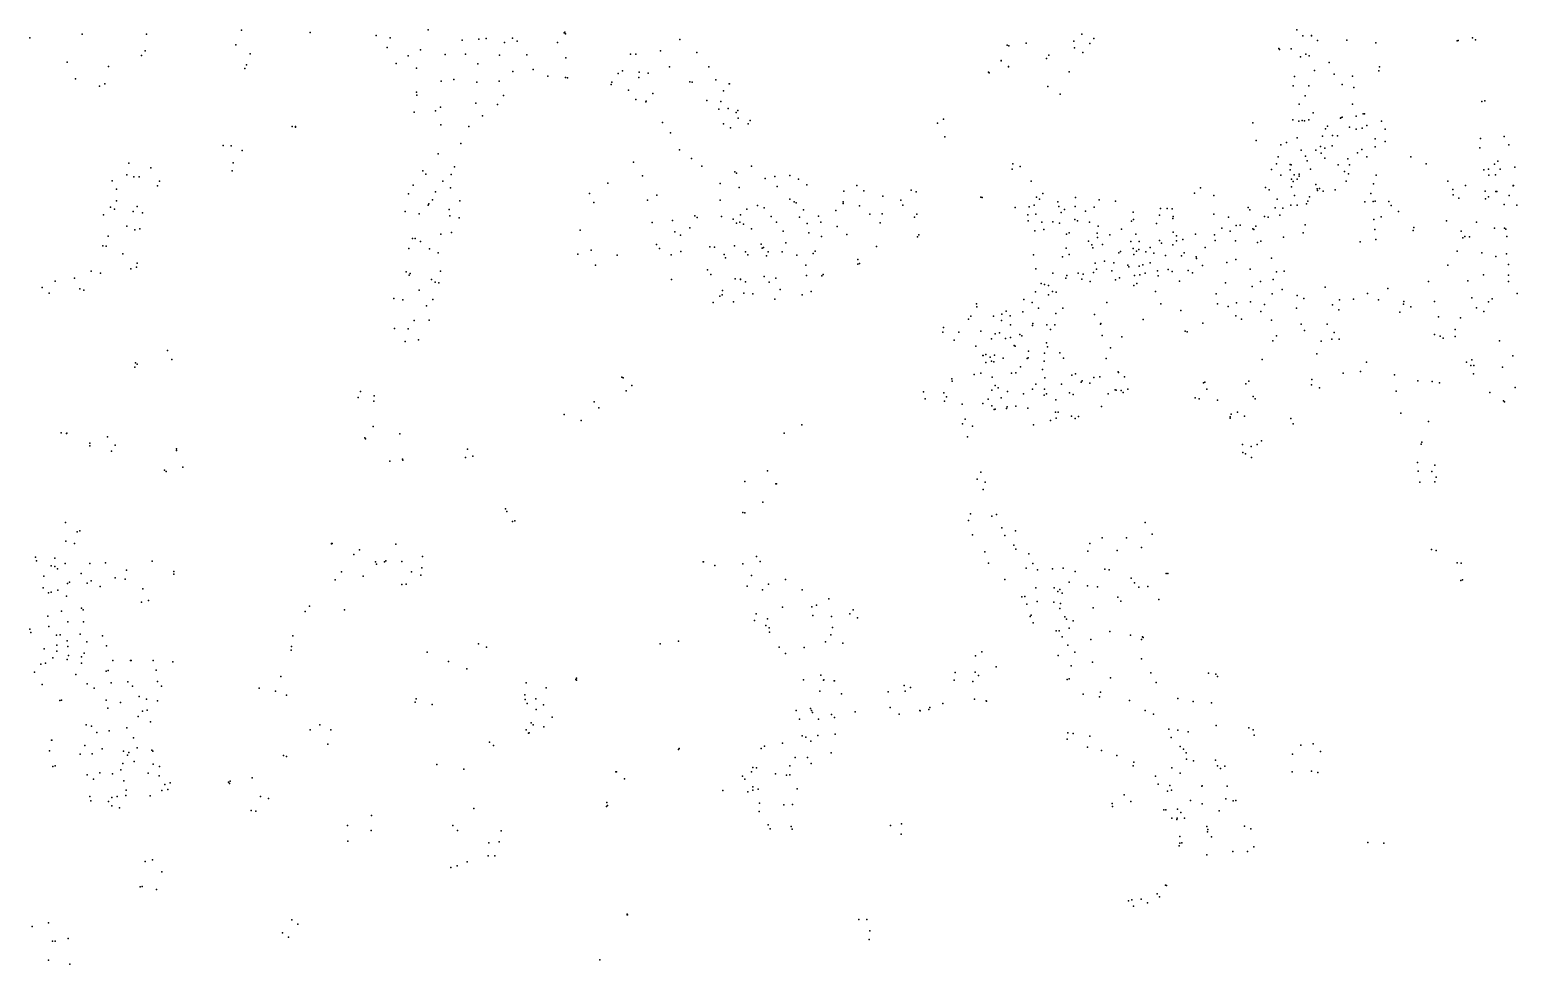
# Model space of a CAD drawing. Header units: millimetres. Extents: x -60275265 to 22802890, y -38578442 to 24337084.
# Drawn here: x -18733378 to -13546378, y -26575304 to -23314304 of the extents above; entities that cross this region are included whole.
import ezdxf

# ---------------------------------------------------------------- set-up
doc = ezdxf.new("R2010")
doc.units = ezdxf.units.MM
doc.header["$MEASUREMENT"] = 0
doc.layers.add('particles', color=7, linetype='Continuous', true_color=0x000000)

msp = doc.modelspace()

# ---------------------------------------------------------------- linework, layer by layer
at = {"layer": 'particles', "color": 93, "true_color": 0x67d435}
for p in [(-18550378, -23330304), (-18326378, -23329304), (-17995378, -23316304), (-17755378, -23324304), (-17525378, -23334304), (-17344378, -23314304), (-16870378, -23325304), (-16867378, -23323304), (-16865378, -23328304), (-15064378, -23329304), (-14315378, -23314304), (-14294378, -23335304), (-14264378, -23334304), (-14264378, -23335304), (-18733378, -23342304), (-18331378, -23388304), (-18014378, -23367304), (-17487378, -23376304), (-17476378, -23342304), (-17370378, -23384304), (-17225378, -23350304), (-17167378, -23347304), (-17141378, -23345304), (-17078378, -23358304), (-17050378, -23343304), (-17033378, -23354304), (-16893378, -23358304), (-16534378, -23388304), (-16466378, -23348304), (-16407378, -23393304), (-15325378, -23368304), (-15319378, -23370304), (-15258378, -23361304), (-15092378, -23354304), (-15090378, -23377304), (-15061378, -23393304), (-15036378, -23362304), (-15022378, -23345304), (-14377378, -23379304), (-14375378, -23383304), (-14334378, -23381304), (-14243378, -23352304), (-14140378, -23350304), (-14039378, -23360304), (-13756378, -23353304), (-13752378, -23352304), (-13702378, -23342304), (-13692378, -23349304), (-18603378, -23427304), (-18458378, -23442304), (-18343378, -23404304), (-17977378, -23436304), (-17964378, -23398304), (-17455378, -23432304), (-17414378, -23405304), (-17284378, -23400304), (-17213378, -23399304), (-17170378, -23433304), (-17095378, -23403304), (-17000378, -23402304), (-16864378, -23412304), (-16638378, -23399304), (-16620378, -23399304), (-16502378, -23443304), (-16365378, -23444304), (-15346378, -23421304), (-15346378, -23422304), (-15320378, -23442304), (-15320378, -23443304), (-15187378, -23414304), (-15179378, -23403304), (-14302378, -23408304), (-14283378, -23399304), (-14272378, -23405304), (-14202378, -23428304), (-14026378, -23443304), (-18573378, -23485304), (-17983378, -23449304), (-17384378, -23448304), (-17298378, -23493304), (-17254378, -23488304), (-17096378, -23494304), (-17049378, -23460304), (-16977378, -23453304), (-16926378, -23476304), (-16865378, -23481304), (-16858378, -23482304), (-16681378, -23467304), (-16666378, -23457304), (-16609378, -23481304), (-16608378, -23462304), (-16577378, -23465304), (-16431378, -23496304), (-16341378, -23489304), (-15390378, -23462304), (-15387378, -23464304), (-15108378, -23461304), (-14323378, -23477304), (-14253378, -23456304), (-14185378, -23469304), (-14120378, -23476304), (-14029378, -23458304), (-18490378, -23511304), (-18471378, -23503304), (-17384378, -23532304), (-17383378, -23542304), (-17174378, -23497304), (-17081378, -23543304), (-16705378, -23505304), (-16703378, -23497304), (-16645378, -23525304), (-16560378, -23536304), (-16423378, -23497304), (-16314378, -23527304), (-16294378, -23503304), (-16293378, -23503304), (-15183378, -23512304), (-15140378, -23539304), (-14327378, -23510304), (-14286378, -23545304), (-14273378, -23510304), (-14157378, -23505304), (-14116378, -23516304), (-17318378, -23597304), (-17301378, -23584304), (-17178378, -23570304), (-17102378, -23575304), (-16619378, -23558304), (-16585378, -23566304), (-16584378, -23563304), (-16372378, -23561304), (-16330378, -23591304), (-16323378, -23564304), (-16297378, -23589304), (-16264378, -23596304), (-14306378, -23574304), (-14120378, -23574304), (-13670378, -23564304), (-13659378, -23562304), (-17818378, -23652304), (-17806378, -23652304), (-17393378, -23602304), (-17300378, -23646304), (-17202378, -23652304), (-17154378, -23614304), (-16526378, -23638304), (-16314378, -23642304), (-16270378, -23603304), (-16263378, -23623304), (-16228378, -23642304), (-16221378, -23631304), (-15568378, -23640304), (-15547378, -23626304), (-14468378, -23639304), (-14468378, -23639304), (-14329378, -23628304), (-14308378, -23633304), (-14296378, -23631304), (-14288378, -23632304), (-14273378, -23628304), (-14258378, -23604304), (-14208378, -23651304), (-14162378, -23623304), (-14161378, -23621304), (-14157378, -23619304), (-14108378, -23616304), (-14083378, -23608304), (-14079378, -23607304), (-14070378, -23648304), (-14019378, -23633304), (-17806378, -23654304), (-16499378, -23674304), (-16289378, -23656304), (-15542378, -23688304), (-14456378, -23700304), (-14314378, -23691304), (-14225378, -23685304), (-14215378, -23660304), (-14190378, -23683304), (-14173378, -23684304), (-14131378, -23654304), (-14108378, -23661304), (-14087378, -23657304), (-14041378, -23695304), (-14007378, -23661304), (-14007378, -23704304), (-13674378, -23693304), (-13592378, -23687304), (-18058378, -23718304), (-18031378, -23719304), (-17992378, -23735304), (-17309378, -23747304), (-17230378, -23711304), (-16467378, -23733304), (-14370378, -23716304), (-14351378, -23708304), (-14299378, -23734304), (-14284378, -23755304), (-14248378, -23734304), (-14232378, -23721304), (-14230378, -23745304), (-14217378, -23727304), (-14191378, -23719304), (-14103378, -23744304), (-14088378, -23732304), (-14041378, -23723304), (-13677378, -23726304), (-13575378, -23716304), (-18387378, -23780304), (-18311378, -23796304), (-18027378, -23806304), (-18024378, -23779304), (-17362378, -23806304), (-17252378, -23792304), (-16628378, -23776304), (-16426378, -23763304), (-16389378, -23790304), (-16216378, -23790304), (-15307378, -23800304), (-15305378, -23782304), (-15279378, -23791304), (-14403378, -23802304), (-14385378, -23782304), (-14380378, -23757304), (-14338378, -23784304), (-14338378, -23784304), (-14338378, -23803304), (-14334378, -23785304), (-14279378, -23771304), (-14267378, -23801304), (-14217378, -23762304), (-14170378, -23785304), (-14137378, -23765304), (-14131378, -23786304), (-14070378, -23758304), (-13917378, -23757304), (-13864378, -23782304), (-13663378, -23803304), (-13646378, -23801304), (-13625378, -23783304), (-13614378, -23773304), (-13605378, -23800304), (-13555378, -23794304), (-18446378, -23841304), (-18395378, -23820304), (-18370378, -23827304), (-18352378, -23827304), (-18287378, -23859304), (-18280378, -23842304), (-17396378, -23856304), (-17352378, -23818304), (-17292378, -23842304), (-17264378, -23819304), (-16717378, -23849304), (-16596378, -23824304), (-16326378, -23850304), (-16274378, -23810304), (-16268378, -23815304), (-16168378, -23833304), (-16135378, -23826304), (-16083378, -23823304), (-16052378, -23836304), (-16023378, -23855304), (-15849378, -23857304), (-15241378, -23842304), (-14370378, -23821304), (-14333378, -23835304), (-14327378, -23844304), (-14324378, -23820304), (-14313378, -23835304), (-14307378, -23825304), (-14306378, -23818304), (-14248378, -23854304), (-14148378, -23809304), (-14142378, -23843304), (-14135378, -23817304), (-14047378, -23852304), (-14038378, -23821304), (-13788378, -23842304), (-13726378, -23858304), (-13645378, -23821304), (-13622378, -23820304), (-13560378, -23858304), (-13560378, -23859304), (-13559378, -23858304), (-18431378, -23870304), (-18430378, -23911304), (-17412378, -23887304), (-17329378, -23907304), (-17318378, -23880304), (-17266378, -23866304), (-17233378, -23911304), (-16781378, -23886304), (-16579378, -23909304), (-16546378, -23891304), (-16326378, -23909304), (-16259378, -23865304), (-16127378, -23861304), (-16082378, -23905304), (-15894378, -23877304), (-15824378, -23876304), (-15758378, -23895304), (-15696378, -23909304), (-15660378, -23874304), (-15642378, -23880304), (-15417378, -23898304), (-15412378, -23899304), (-15222378, -23898304), (-15212378, -23905304), (-15200378, -23885304), (-15086378, -23899304), (-15004378, -23908304), (-14671378, -23884304), (-14651378, -23866304), (-14604378, -23892304), (-14424378, -23864304), (-14411378, -23873304), (-14383378, -23905304), (-14333378, -23862304), (-14323378, -23893304), (-14271378, -23897304), (-14244378, -23869304), (-14242378, -23875304), (-14236378, -23868304), (-14223378, -23877304), (-14181378, -23873304), (-14056378, -23886304), (-13771378, -23872304), (-13770378, -23890304), (-13750378, -23902304), (-13658378, -23877304), (-13657378, -23904304), (-13646378, -23897304), (-13621378, -23878304), (-13617378, -23878304), (-13574378, -23893304), (-18476378, -23960304), (-18451378, -23933304), (-18437378, -23940304), (-18372378, -23948304), (-18359378, -23931304), (-18340378, -23953304), (-17424378, -23948304), (-17424378, -23948304), (-17375378, -23956304), (-17344378, -23926304), (-17341378, -23922304), (-17271378, -23941304), (-17268378, -23963304), (-16766378, -23917304), (-16414378, -23963304), (-16255378, -23960304), (-16233378, -23940304), (-16195378, -23927304), (-16172378, -23935304), (-16068378, -23915304), (-16061378, -23918304), (-16035378, -23942304), (-15922378, -23945304), (-15897378, -23915304), (-15896378, -23920304), (-15840378, -23928304), (-15804378, -23957304), (-15760378, -23956304), (-15689378, -23926304), (-15640378, -23958304), (-15297378, -23934304), (-15253378, -23960304), (-15248378, -23932304), (-15230378, -23926304), (-15225378, -23958304), (-15148378, -23915304), (-15144378, -23931304), (-15136378, -23952304), (-15125378, -23941304), (-15088378, -23931304), (-15052378, -23947304), (-15021378, -23933304), (-14947378, -23912304), (-14885378, -23951304), (-14793378, -23961304), (-14790378, -23938304), (-14767378, -23938304), (-14749378, -23939304), (-14604378, -23958304), (-14484378, -23934304), (-14478378, -23943304), (-14390378, -23936304), (-14374378, -23961304), (-14364378, -23937304), (-14335378, -23926304), (-14313378, -23926304), (-14281378, -23922304), (-14276378, -23912304), (-14078378, -23914304), (-14049378, -23913304), (-14041378, -23912304), (-13994378, -23913304), (-13986378, -23927304), (-13960378, -23948304), (-13592378, -23924304), (-13547378, -23926304), (-18394378, -24000304), (-18367378, -24012304), (-18349378, -24009304), (-17236378, -23970304), (-16814378, -24013304), (-16563378, -23987304), (-16492378, -23980304), (-16431378, -24005304), (-16406378, -23969304), (-16321378, -23966304), (-16280378, -23975304), (-16269378, -23989304), (-16257378, -23986304), (-16244378, -23992304), (-16216378, -24009304), (-16148378, -23966304), (-16129378, -23986304), (-16049378, -23968304), (-16022378, -23990304), (-15983378, -23964304), (-15974378, -23985304), (-15917378, -24001304), (-15767378, -23988304), (-15648378, -23968304), (-15251378, -23981304), (-15204378, -23986304), (-15197378, -24011304), (-15166378, -23984304), (-15142378, -23989304), (-15089378, -23976304), (-15079378, -23981304), (-15038378, -23985304), (-15007378, -24000304), (-14926378, -24010304), (-14891378, -23982304), (-14884378, -23976304), (-14804378, -23990304), (-14747378, -23973304), (-14746378, -23966304), (-14576378, -24007304), (-14553378, -23968304), (-14526378, -23997304), (-14512378, -23996304), (-14468378, -24009304), (-14465378, -24011304), (-14457378, -23999304), (-14427378, -23966304), (-14414378, -23968304), (-14285378, -23995304), (-14046378, -23976304), (-14043378, -24011304), (-14020378, -23967304), (-13909378, -24014304), (-13907378, -24004304), (-13793378, -23981304), (-13688378, -23985304), (-13625378, -24007304), (-13590378, -24006304), (-13586378, -24010304), (-18459378, -24034304), (-17398378, -24043304), (-17389378, -24043304), (-17370378, -24053304), (-17300378, -24027304), (-17262378, -24021304), (-16547378, -24064304), (-16483378, -24019304), (-16464378, -24031304), (-16182378, -24062304), (-16106378, -24017304), (-16097378, -24058304), (-16016378, -24023304), (-15972378, -24035304), (-15884378, -24029304), (-15637378, -24037304), (-15633378, -24030304), (-15228378, -24016304), (-15118378, -24027304), (-15109378, -24023304), (-15041378, -24052304), (-15029378, -24065304), (-15011378, -24024304), (-15010378, -24039304), (-14992378, -24064304), (-14967378, -24030304), (-14894378, -24053304), (-14876378, -24027304), (-14864378, -24053304), (-14794378, -24049304), (-14786378, -24059304), (-14747378, -24065304), (-14746378, -24020304), (-14734378, -24033304), (-14734378, -24051304), (-14712378, -24046304), (-14668378, -24027304), (-14602378, -24030304), (-14599378, -24050304), (-14547378, -24017304), (-14529378, -24051304), (-14452378, -24057304), (-14440378, -24052304), (-14361378, -24038304), (-14292378, -24023304), (-14094378, -24054304), (-14039378, -24046304), (-13742378, -24017304), (-13736378, -24040304), (-13729378, -24036304), (-13713378, -24037304), (-13582378, -24036304), (-18478378, -24068304), (-18467378, -24069304), (-18408378, -24096304), (-17411378, -24077304), (-17339378, -24078304), (-17309378, -24092304), (-16822378, -24097304), (-16775378, -24083304), (-16685378, -24101304), (-16537378, -24077304), (-16496378, -24099304), (-16463378, -24088304), (-16361378, -24071304), (-16345378, -24073304), (-16311378, -24098304), (-16307378, -24110304), (-16276378, -24068304), (-16237378, -24089304), (-16229378, -24100304), (-16179378, -24076304), (-16174378, -24074304), (-16164378, -24103304), (-16158378, -24089304), (-16109378, -24089304), (-16058378, -24101304), (-16001378, -24095304), (-15994378, -24087304), (-15846378, -24116304), (-15780378, -24070304), (-15233378, -24099304), (-15132378, -24107304), (-15119378, -24076304), (-15109378, -24098304), (-15026378, -24075304), (-14935378, -24092304), (-14930378, -24088304), (-14885378, -24077304), (-14883378, -24098304), (-14874378, -24087304), (-14865378, -24081304), (-14841378, -24089304), (-14826378, -24074304), (-14813378, -24094304), (-14773378, -24102304), (-14717378, -24103304), (-14707378, -24093304), (-14666378, -24107304), (-14664378, -24112304), (-14634378, -24074304), (-14527378, -24116304), (-14403378, -24111304), (-13756378, -24087304), (-13670378, -24092304), (-13621378, -24105304), (-13584378, -24096304), (-18519378, -24157304), (-18486378, -24164304), (-18381378, -24148304), (-18361378, -24142304), (-18358378, -24128304), (-17420378, -24159304), (-17410378, -24170304), (-17407378, -24165304), (-17301378, -24156304), (-16760378, -24135304), (-16370378, -24152304), (-16358378, -24168304), (-16027378, -24136304), (-15966378, -24168304), (-15846378, -24132304), (-15840378, -24130304), (-15225378, -24148304), (-15166378, -24164304), (-15077378, -24163304), (-15060378, -24167304), (-15024378, -24161304), (-15018378, -24128304), (-15013378, -24149304), (-14985378, -24121304), (-14960378, -24155304), (-14953378, -24127304), (-14904378, -24136304), (-14900378, -24141304), (-14864378, -24139304), (-14862378, -24169304), (-14852378, -24134304), (-14844378, -24163304), (-14826378, -24127304), (-14800378, -24155304), (-14763378, -24151304), (-14749378, -24158304), (-14693378, -24154304), (-14679378, -24162304), (-14643378, -24137304), (-14559378, -24126304), (-14477378, -24150304), (-14386378, -24159304), (-14359378, -24157304), (-13788378, -24136304), (-13664378, -24169304), (-13577378, -24133304), (-13577378, -24171304), (-18690378, -24213304), (-18644378, -24191304), (-18577378, -24181304), (-18558378, -24218304), (-17332378, -24186304), (-17319378, -24195304), (-17307378, -24197304), (-16495378, -24185304), (-16273378, -24183304), (-16255378, -24184304), (-16255378, -24185304), (-16237378, -24194304), (-16172378, -24175304), (-16155378, -24195304), (-16131378, -24181304), (-16116378, -24220304), (-16025378, -24172304), (-15971378, -24173304), (-15206378, -24199304), (-15195378, -24203304), (-15181378, -24206304), (-15120378, -24181304), (-15117378, -24172304), (-15064378, -24184304), (-15035378, -24192304), (-14947378, -24187304), (-14933378, -24180304), (-14883378, -24207304), (-14881378, -24172304), (-14872378, -24199304), (-14798378, -24173304), (-14724378, -24191304), (-14563378, -24197304), (-14470378, -24210304), (-14441378, -24192304), (-14397378, -24186304), (-14366378, -24221304), (-14216378, -24212304), (-13997378, -24217304), (-13856378, -24193304), (-13718378, -24190304), (-13577378, -24193304), (-18665378, -24233304), (-18544378, -24223304), (-17463378, -24252304), (-17432378, -24257304), (-17375378, -24223304), (-17327378, -24255304), (-16350378, -24266304), (-16327378, -24244304), (-16318378, -24239304), (-16317378, -24224304), (-16279378, -24263304), (-16243378, -24233304), (-16211378, -24235304), (-16135378, -24254304), (-16039378, -24239304), (-16008378, -24227304), (-15432378, -24270304), (-15267378, -24255304), (-15238378, -24266304), (-15226378, -24229304), (-15180378, -24239304), (-15167378, -24228304), (-15154378, -24230304), (-14977378, -24266304), (-14807378, -24228304), (-14789378, -24271304), (-14596378, -24236304), (-14591378, -24271304), (-14525378, -24267304), (-14476378, -24263304), (-14427378, -24273304), (-14401378, -24235304), (-14314378, -24241304), (-14290378, -24252304), (-14190378, -24274304), (-14166378, -24256304), (-14117378, -24254304), (-14068378, -24234304), (-14030378, -24257304), (-13943378, -24272304), (-13942378, -24262304), (-13835378, -24262304), (-13704378, -24250304), (-13646378, -24264304), (-13634378, -24253304), (-13546378, -24234304), (-17350378, -24277304), (-15460378, -24324304), (-15451378, -24313304), (-15431378, -24281304), (-15372378, -24314304), (-15343378, -24306304), (-15328378, -24296304), (-15314378, -24312304), (-15270378, -24298304), (-15216378, -24286304), (-15155378, -24304304), (-15131378, -24286304), (-15020378, -24308304), (-14850378, -24325304), (-14719378, -24294304), (-14554378, -24280304), (-14527378, -24312304), (-14508378, -24324304), (-14440378, -24297304), (-14316378, -24286304), (-14168378, -24291304), (-13956378, -24299304), (-13917378, -24281304), (-13821378, -24316304), (-13744378, -24319304), (-13688378, -24284304), (-13662378, -24297304), (-17461378, -24356304), (-17414378, -24358304), (-17393378, -24329304), (-17340378, -24327304), (-15549378, -24369304), (-15547378, -24353304), (-15493378, -24369304), (-15416378, -24366304), (-15367378, -24375304), (-15351378, -24372304), (-15345378, -24329304), (-15313378, -24344304), (-15280378, -24378304), (-15236378, -24346304), (-15235378, -24339304), (-15186378, -24344304), (-15174378, -24360304), (-15159378, -24344304), (-14999378, -24341304), (-14998378, -24339304), (-14704378, -24366304), (-14697378, -24368304), (-14642378, -24338304), (-14403378, -24328304), (-14299378, -24341304), (-14288378, -24363304), (-14209378, -24341304), (-14184378, -24371304), (-13835378, -24377304), (-13762378, -24360304), (-17424378, -24402304), (-17377378, -24396304), (-15509378, -24397304), (-15434378, -24418304), (-15379378, -24393304), (-15330378, -24392304), (-15313378, -24388304), (-15300378, -24416304), (-15297378, -24418304), (-15273378, -24382304), (-15188378, -24406304), (-15184378, -24421304), (-14993378, -24381304), (-14964378, -24424304), (-14925378, -24386304), (-14398378, -24399304), (-14386378, -24382304), (-14230378, -24401304), (-14193378, -24394304), (-14167378, -24394304), (-13815378, -24383304), (-13804378, -24390304), (-13762378, -24384304), (-13608378, -24399304), (-18364378, -24476304), (-18358378, -24481304), (-18253378, -24433304), (-18237378, -24465304), (-15409378, -24451304), (-15408378, -24451304), (-15399378, -24447304), (-15399378, -24475304), (-15384378, -24457304), (-15379378, -24470304), (-15371378, -24473304), (-15369378, -24450304), (-15339378, -24460304), (-15255378, -24461304), (-15252378, -24459304), (-15250378, -24436304), (-15196378, -24471304), (-15194378, -24443304), (-15141378, -24442304), (-15128378, -24460304), (-14979378, -24461304), (-14436378, -24465304), (-14245378, -24445304), (-14072378, -24474304), (-13723378, -24474304), (-13704378, -24466304), (-13561378, -24452304), (-18366378, -24491304), (-16668378, -24526304), (-16664378, -24529304), (-15518378, -24532304), (-15440378, -24517304), (-15416378, -24512304), (-15377378, -24526304), (-15309378, -24512304), (-15294378, -24511304), (-15278378, -24490304), (-15202378, -24500304), (-15193378, -24529304), (-15099378, -24519304), (-15086378, -24515304), (-15022378, -24528304), (-15002378, -24525304), (-14938378, -24508304), (-14937378, -24510304), (-14915378, -24525304), (-14153378, -24512304), (-14093378, -24506304), (-13974378, -24518304), (-13708378, -24486304), (-13698378, -24515304), (-13697378, -24486304), (-13597378, -24492304), (-17580378, -24576304), (-16653378, -24574304), (-16633378, -24555304), (-15617378, -24577304), (-15545378, -24581304), (-15516378, -24540304), (-15378378, -24572304), (-15366378, -24555304), (-15356378, -24563304), (-15324378, -24576304), (-15268378, -24585304), (-15236378, -24568304), (-15225378, -24551304), (-15195378, -24568304), (-15187378, -24585304), (-15135378, -24551304), (-15107378, -24581304), (-15067378, -24544304), (-15063378, -24539304), (-15036378, -24547304), (-14972378, -24585304), (-14948378, -24570304), (-14945378, -24572304), (-14927378, -24573304), (-14920378, -24580304), (-14904378, -24568304), (-14640378, -24546304), (-14635378, -24544304), (-14629378, -24568304), (-14493378, -24550304), (-14482378, -24540304), (-14263378, -24553304), (-14262378, -24535304), (-14235378, -24564304), (-13968378, -24575304), (-13893378, -24539304), (-13843378, -24541304), (-13817378, -24546304), (-13642378, -24580304), (-13553378, -24562304), (-17588378, -24597304), (-17533378, -24610304), (-17532378, -24591304), (-16765378, -24612304), (-16765378, -24612304), (-16749378, -24633304), (-15611378, -24602304), (-15543378, -24610304), (-15536378, -24595304), (-15482378, -24620304), (-15410378, -24618304), (-15391378, -24603304), (-15378378, -24626304), (-15346378, -24599304), (-15327378, -24636304), (-15325378, -24630304), (-15295378, -24628304), (-15253378, -24635304), (-15196378, -24589304), (-15155378, -24606304), (-15095378, -24587304), (-14996378, -24629304), (-14669378, -24599304), (-14655378, -24602304), (-14591378, -24607304), (-14467378, -24594304), (-14460378, -24602304), (-13594378, -24609304), (-13590378, -24612304), (-16869378, -24657304), (-16810378, -24677304), (-15481378, -24689304), (-15471378, -24673304), (-15370378, -24639304), (-15367378, -24638304), (-15174378, -24677304), (-15156378, -24649304), (-15154378, -24669304), (-15147378, -24648304), (-15100378, -24663304), (-15087378, -24670304), (-15076378, -24664304), (-14547378, -24665304), (-14547378, -24669304), (-14544378, -24656304), (-14521378, -24648304), (-14497378, -24662304), (-14335378, -24670304), (-14327378, -24689304), (-13952378, -24652304), (-13856378, -24681304), (-18623378, -24721304), (-18605378, -24723304), (-18604378, -24722304), (-18462378, -24734304), (-17564378, -24738304), (-17562378, -24741304), (-17536378, -24698304), (-17442378, -24724304), (-16102378, -24722304), (-16041378, -24693304), (-15463378, -24735304), (-15446378, -24697304), (-15233378, -24693304), (-18524378, -24757304), (-18524378, -24766304), (-18448378, -24784304), (-18435378, -24764304), (-18221378, -24777304), (-18221378, -24782304), (-17206378, -24778304), (-14504378, -24761304), (-14503378, -24789304), (-14474378, -24768304), (-14453378, -24761304), (-14438378, -24748304), (-13881378, -24760304), (-13879378, -24753304), (-18199378, -24840304), (-17477378, -24819304), (-17433378, -24813304), (-17432378, -24816304), (-17213378, -24807304), (-17188378, -24802304), (-14494378, -24794304), (-14473378, -24807304), (-13894378, -24824304), (-13833378, -24834304), (-18263378, -24851304), (-18257378, -24856304), (-16239378, -24890304), (-16161378, -24853304), (-15429378, -24882304), (-15416378, -24858304), (-15401378, -24893304), (-13891378, -24854304), (-13886378, -24893304), (-13844378, -24855304), (-13833378, -24891304), (-13829378, -24875304), (-16131378, -24899304), (-16129378, -24898304), (-15408378, -24918304), (-17074378, -24986304), (-17069378, -24995304), (-16247378, -24999304), (-16240378, -25000304), (-16177378, -24963304), (-18608378, -25033304), (-17050378, -25030304), (-17042378, -25028304), (-15459378, -25027304), (-15453378, -25003304), (-15378378, -25011304), (-15362378, -25005304), (-15343378, -25052304), (-14843378, -25033304), (-18607378, -25099304), (-18568378, -25066304), (-18558378, -25062304), (-15446378, -25077304), (-15333378, -25079304), (-15296378, -25063304), (-14993378, -25087304), (-14908378, -25087304), (-14819378, -25074304), (-18713378, -25154304), (-18577378, -25107304), (-17681378, -25107304), (-17681378, -25108304), (-17679378, -25107304), (-17603378, -25145304), (-17583378, -25129304), (-17456378, -25109304), (-17364378, -25152304), (-16199378, -25152304), (-15402378, -25136304), (-15302378, -25113304), (-15294378, -25126304), (-15249378, -25143304), (-15043378, -25134304), (-15036378, -25107304), (-14941378, -25131304), (-14856378, -25121304), (-13845378, -25128304), (-13845378, -25128304), (-13829378, -25131304), (-18709378, -25167304), (-18658378, -25185304), (-18646378, -25158304), (-18646378, -25187304), (-18636378, -25195304), (-18610378, -25177304), (-18524378, -25177304), (-18469378, -25174304), (-18396378, -25200304), (-18306378, -25168304), (-18230378, -25205304), (-17646378, -25206304), (-17527378, -25171304), (-17524378, -25179304), (-17496378, -25171304), (-17491378, -25167304), (-17436378, -25169304), (-17402378, -25206304), (-17366378, -25192304), (-16385378, -25171304), (-16384378, -25171304), (-16344378, -25183304), (-16247378, -25178304), (-16186378, -25169304), (-15390378, -25175304), (-15259378, -25193304), (-15235378, -25177304), (-15219378, -25199304), (-15167378, -25195304), (-15129378, -25193304), (-15087378, -25205304), (-14984378, -25196304), (-14969378, -25199304), (-13756378, -25174304), (-13741378, -25175304), (-18684378, -25221304), (-18601378, -25246304), (-18594378, -25242304), (-18554378, -25212304), (-18533378, -25245304), (-18519378, -25237304), (-18488378, -25257304), (-18435378, -25226304), (-18400378, -25231304), (-18231378, -25214304), (-17668378, -25233304), (-17570378, -25221304), (-17435378, -25250304), (-17420378, -25249304), (-17369378, -25217304), (-16231378, -25256304), (-16216378, -25218304), (-16157378, -25249304), (-16098378, -25232304), (-15333378, -25232304), (-15108378, -25242304), (-15045378, -25255304), (-15010378, -25258304), (-14892378, -25228304), (-14881378, -25244304), (-14865378, -25259304), (-14834378, -25257304), (-14770378, -25212304), (-14765378, -25212304), (-13743378, -25236304), (-13737378, -25234304), (-18686378, -25262304), (-18668378, -25279304), (-18658378, -25276304), (-18635378, -25270304), (-18605378, -25291304), (-18343378, -25312304), (-18339378, -25265304), (-18319378, -25306304), (-16178378, -25269304), (-16040378, -25269304), (-15947378, -25300304), (-15274378, -25293304), (-15263378, -25292304), (-15225378, -25262304), (-15220378, -25309304), (-15162378, -25312304), (-15161378, -25261304), (-15148378, -25274304), (-15141378, -25267304), (-15133378, -25280304), (-14939378, -25294304), (-14928378, -25308304), (-14796378, -25302304), (-18670378, -25360304), (-18622378, -25343304), (-18552378, -25332304), (-18547378, -25338304), (-17773378, -25344304), (-17757378, -25325304), (-17635378, -25338304), (-16200378, -25352304), (-16108378, -25329304), (-16006378, -25328304), (-16002378, -25358304), (-15989378, -25322304), (-15937378, -25361304), (-15873378, -25352304), (-15862378, -25338304), (-15256378, -25318304), (-15244378, -25362304), (-15241378, -25357304), (-15141378, -25334304), (-15139378, -25316304), (-15124378, -25363304), (-15025378, -25331304), (-18733378, -25406304), (-18667378, -25396304), (-18600378, -25380304), (-18545378, -25380304), (-16206378, -25376304), (-16166378, -25393304), (-16161378, -25370304), (-16155378, -25401304), (-15934378, -25400304), (-15847378, -25366304), (-15234378, -25384304), (-15154378, -25411304), (-15143378, -25412304), (-15118378, -25371304), (-15108378, -25402304), (-15094378, -25377304), (-14967378, -25414304), (-18729378, -25417304), (-18640378, -25427304), (-18638378, -25461304), (-18627378, -25426304), (-18603378, -25446304), (-18600378, -25466304), (-18557378, -25423304), (-18534378, -25450304), (-18479378, -25429304), (-18465378, -25464304), (-17820378, -25466304), (-17816378, -25429304), (-17168378, -25457304), (-16535378, -25457304), (-16471378, -25447304), (-16471378, -25447304), (-16154378, -25416304), (-15958378, -25450304), (-15940378, -25425304), (-15898378, -25454304), (-15133378, -25432304), (-15113378, -25461304), (-15033378, -25442304), (-14895378, -25427304), (-14856378, -25442304), (-14853378, -25432304), (-14851378, -25435304), (-18683378, -25474304), (-18652378, -25506304), (-18638378, -25483304), (-18603378, -25511304), (-18598378, -25498304), (-18552378, -25502304), (-18543378, -25489304), (-18443378, -25515304), (-18382378, -25515304), (-18379378, -25515304), (-18303378, -25515304), (-17821378, -25479304), (-17347378, -25486304), (-17273378, -25518304), (-17140378, -25469304), (-16120378, -25469304), (-16098378, -25491304), (-16032378, -25470304), (-15435378, -25499304), (-15413378, -25485304), (-15147378, -25497304), (-15089378, -25486304), (-14856378, -25509304), (-18717378, -25556304), (-18694378, -25528304), (-18678378, -25524304), (-18572378, -25564304), (-18552378, -25524304), (-18467378, -25552304), (-18460378, -25550304), (-18292378, -25549304), (-18234378, -25520304), (-18234378, -25520304), (-17858378, -25571304), (-17209378, -25544304), (-15975378, -25566304), (-15506378, -25557304), (-15436378, -25556304), (-15425378, -25567304), (-15363378, -25537304), (-15102378, -25534304), (-15027378, -25521304), (-14824378, -25558304), (-14623378, -25559304), (-14597378, -25563304), (-14591378, -25571304), (-18690378, -25599304), (-18533378, -25597304), (-18508378, -25612304), (-18449378, -25593304), (-18391378, -25589304), (-18375378, -25604304), (-18287378, -25588304), (-18274378, -25604304), (-17933378, -25611304), (-17876378, -25622304), (-17002378, -25593304), (-16932378, -25610304), (-16829378, -25581304), (-16826378, -25577304), (-16826378, -25584304), (-16035378, -25583304), (-15978378, -25622304), (-15965378, -25584304), (-15964378, -25583304), (-15928378, -25586304), (-15927378, -25586304), (-15684378, -25602304), (-15680378, -25622304), (-15662378, -25609304), (-15510378, -25584304), (-15444378, -25588304), (-15116378, -25581304), (-15109378, -25579304), (-14964378, -25575304), (-14805378, -25592304), (-18628378, -25655304), (-18622378, -25653304), (-18466378, -25653304), (-18416378, -25662304), (-18351378, -25641304), (-18326378, -25650304), (-18288378, -25656304), (-17838378, -25636304), (-17389378, -25660304), (-17385378, -25649304), (-17330378, -25669304), (-17007378, -25635304), (-17005378, -25651304), (-16998378, -25665304), (-16968378, -25649304), (-16942378, -25670304), (-15902378, -25631304), (-15740378, -25624304), (-15549378, -25665304), (-15439378, -25650304), (-15398378, -25656304), (-15397378, -25657304), (-15060378, -25632304), (-15003378, -25642304), (-14999378, -25626304), (-14898378, -25655304), (-14730378, -25648304), (-14676378, -25658304), (-14612378, -25663304), (-18461378, -25681304), (-18355378, -25711304), (-18340378, -25692304), (-18324378, -25688304), (-16967378, -25686304), (-16911378, -25713304), (-16060378, -25689304), (-16049378, -25720304), (-16011378, -25683304), (-16007378, -25689304), (-16003378, -25696304), (-15983378, -25720304), (-15937378, -25704304), (-15927378, -25714304), (-15855378, -25694304), (-15733378, -25679304), (-15701378, -25702304), (-15629378, -25690304), (-15628378, -25691304), (-15598378, -25686304), (-15594378, -25679304), (-14844378, -25689304), (-14814378, -25702304), (-18536378, -25740304), (-18518378, -25744304), (-18499378, -25766304), (-18456378, -25761304), (-18394378, -25750304), (-18312378, -25729304), (-17755378, -25757304), (-17722378, -25740304), (-17683378, -25757304), (-17002378, -25757304), (-16994378, -25769304), (-16991378, -25767304), (-16985378, -25732304), (-16977378, -25740304), (-16940378, -25747304), (-16040378, -25778304), (-15985378, -25777304), (-15924378, -25772304), (-15113378, -25768304), (-15095378, -25770304), (-15036378, -25779304), (-14761378, -25755304), (-14729378, -25758304), (-14693378, -25764304), (-14596378, -25742304), (-14482378, -25750304), (-14467378, -25757304), (-14463378, -25775304), (-18664378, -25830304), (-18657378, -25793304), (-18656378, -25793304), (-18541378, -25812304), (-18480378, -25823304), (-18371378, -25785304), (-18359378, -25820304), (-18307378, -25828304), (-17694378, -25807304), (-17130378, -25800304), (-17116378, -25812304), (-16471378, -25825304), (-16469378, -25822304), (-16469378, -25822304), (-16182378, -25822304), (-16171378, -25814304), (-16108378, -25804304), (-16027378, -25783304), (-16009378, -25796304), (-15115378, -25790304), (-15044378, -25818304), (-14996378, -25829304), (-14753378, -25784304), (-14721378, -25815304), (-14710378, -25824304), (-14301378, -25810304), (-14258378, -25806304), (-18557378, -25842304), (-18515378, -25841304), (-18408378, -25874304), (-18408378, -25874304), (-18406378, -25831304), (-18392378, -25845304), (-18388378, -25836304), (-18369378, -25868304), (-18304378, -25831304), (-18303378, -25877304), (-17848378, -25846304), (-17838378, -25850304), (-17314378, -25878304), (-17313378, -25878304), (-16064378, -25854304), (-16021378, -25854304), (-16008378, -25874304), (-15938378, -25837304), (-14942378, -25847304), (-14883378, -25870304), (-14700378, -25837304), (-14699378, -25859304), (-14675378, -25865304), (-14598378, -25863304), (-14330378, -25842304), (-14232378, -25832304), (-18652378, -25885304), (-18644378, -25883304), (-18533378, -25914304), (-18511378, -25929304), (-18489378, -25907304), (-18445378, -25911304), (-18415378, -25896304), (-18320378, -25908304), (-18282378, -25918304), (-18280378, -25885304), (-17957378, -25925304), (-17219378, -25894304), (-17219378, -25894304), (-16689378, -25904304), (-16687378, -25904304), (-16659378, -25928304), (-16248378, -25919304), (-16240378, -25929304), (-16216378, -25904304), (-16211378, -25888304), (-16199378, -25889304), (-16133378, -25911304), (-16094378, -25915304), (-16082378, -25883304), (-16082378, -25914304), (-14885378, -25883304), (-14808378, -25919304), (-14751378, -25889304), (-14722378, -25908304), (-14591378, -25883304), (-14581378, -25892304), (-14566378, -25884304), (-14331378, -25903304), (-14263378, -25901304), (-14241378, -25906304), (-18405378, -25935304), (-18398378, -25986304), (-18397378, -25967304), (-18272378, -25969304), (-18262378, -25948304), (-18252378, -25965304), (-18243378, -25942304), (-18040378, -25939304), (-18036378, -25944304), (-18034378, -25936304), (-16316378, -25969304), (-16229378, -25973304), (-16212378, -25968304), (-16211378, -25956304), (-16193378, -25964304), (-16057378, -25963304), (-14917378, -25984304), (-14798378, -25946304), (-14766378, -25971304), (-14757378, -25951304), (-14752378, -25967304), (-14646378, -25953304), (-14645378, -25952304), (-14557378, -25954304), (-18523378, -25990304), (-18520378, -26005304), (-18458378, -26007304), (-18447378, -25993304), (-18447378, -26022304), (-18428378, -25990304), (-18428378, -25990304), (-18420378, -26029304), (-18313378, -25987304), (-17961378, -26038304), (-17928378, -25989304), (-17901378, -25997304), (-17184378, -26032304), (-16722378, -26024304), (-16721378, -26011304), (-16718378, -26021304), (-16188378, -26013304), (-16103378, -26019304), (-16073378, -26017304), (-14959378, -26014304), (-14957378, -26024304), (-14893378, -26007304), (-14778378, -26036304), (-14771378, -26036304), (-14731378, -26034304), (-14685378, -26003304), (-14645378, -26015304), (-14562378, -25998304), (-14537378, -26005304), (-14527378, -26003304), (-17945378, -26041304), (-17541378, -26056304), (-16190378, -26042304), (-16158378, -26088304), (-15693378, -26085304), (-14751378, -26065304), (-14733378, -26070304), (-14732378, -26065304), (-14719378, -26045304), (-14706378, -26065304), (-14585378, -26040304), (-17625378, -26091304), (-17543378, -26108304), (-17258378, -26091304), (-17241378, -26108304), (-17089378, -26109304), (-16151378, -26102304), (-16078378, -26094304), (-16074378, -26103304), (-15731378, -26091304), (-15694378, -26121304), (-14723378, -26129304), (-14629378, -26094304), (-14626378, -26113304), (-14625378, -26105304), (-14612378, -26130304), (-14497378, -26093304), (-14475378, -26102304), (-17624378, -26145304), (-17132378, -26151304), (-17096378, -26148304), (-14725378, -26162304), (-14723378, -26153304), (-14716378, -26151304), (-14629378, -26193304), (-14538378, -26182304), (-14487378, -26182304), (-14465378, -26165304), (-14067378, -26150304), (-14067378, -26150304), (-14011378, -26152304), (-18331378, -26216304), (-18305378, -26210304), (-17265378, -26237304), (-17243378, -26231304), (-17208378, -26217304), (-17135378, -26197304), (-17111378, -26197304), (-18272378, -26252304), (-18348378, -26305304), (-18341378, -26304304), (-18291378, -26314304), (-14858378, -26348304), (-14802378, -26329304), (-14793378, -26340304), (-14772378, -26299304), (-14769378, -26300304), (-14769378, -26300304), (-16650378, -26400304), (-14902378, -26354304), (-14890378, -26350304), (-14884378, -26372304), (-14835378, -26361304), (-18724378, -26443304), (-18668378, -26430304), (-17819378, -26420304), (-17798378, -26435304), (-16650378, -26402304), (-16649378, -26402304), (-15842378, -26419304), (-15814378, -26419304), (-18654378, -26494304), (-18644378, -26494304), (-18599378, -26485304), (-17852378, -26465304), (-17831378, -26480304), (-15806378, -26489304), (-15803378, -26458304), (-18668378, -26561304), (-18593378, -26575304), (-16745378, -26559304)]:
    msp.add_point(p, dxfattribs=at)

doc.saveas('drawing.dxf')
